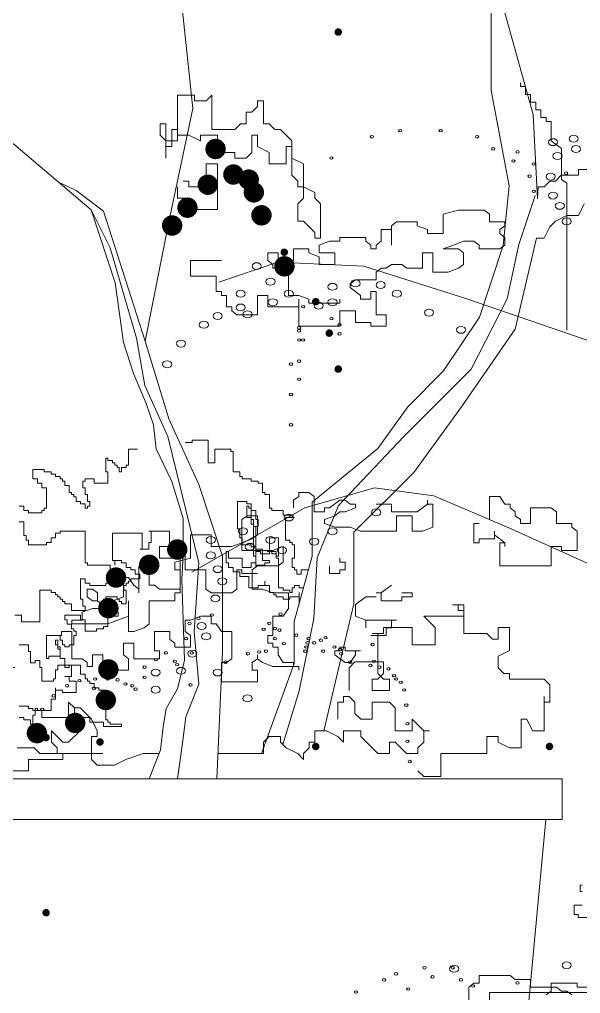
# Model space of a CAD drawing. Header units: millimetres. Extents: x 219.2 to 298.5, y 137.8 to 166.3.
# Drawn here: x 259.9856 to 260.1397, y 144.8884 to 145.1558 of the extents above; entities that cross this region are included whole.
import ezdxf

# ---------------------------------------------------------------- set-up
doc = ezdxf.new("R2010")
doc.units = ezdxf.units.MM
doc.layers.add('fach00', color=33, linetype='Continuous', lineweight=0)

# ---------------------------------------------------------------- blocks, each defined once
blk = doc.blocks.new('Arbaplci')
for points in [[(0.28466, 1.07861), (0.28084, 1.15121), (0.25523, 1.24335), (0.26547, 1.35085), (0.30132, 1.42252), (0.39864, 1.52491), (0.44473, 1.61705), (0.48571, 1.67848), (0.56765, 1.81158), (0.58302, 1.84229), (0.71106, 1.9242), (0.7674, 1.94979), (0.79813, 1.98563)], [(-0.18644, 1.42309), (-0.18644, 1.60972), (-0.19135, 1.61463), (-0.19135, 1.65392), (-0.20118, 1.66374), (-0.20118, 1.6883), (-0.2061, 1.6883), (-0.2061, 1.69321), (-0.21101, 1.69321), (-0.21101, 1.70303), (-0.21592, 1.70303), (-0.21592, 1.71286), (-0.22084, 1.71286), (-0.22084, 1.72268), (-0.22575, 1.72268), (-0.22575, 1.7325), (-0.23066, 1.7325), (-0.23066, 1.73741)], [(-0.51567, 1.51149), (-0.54515, 1.51149), (-0.54515, 1.49185), (-0.52058, 1.49185), (-0.52058, 1.4722), (-0.51567, 1.4722), (-0.51567, 1.46729), (-0.51075, 1.46729), (-0.51075, 1.45256), (-0.50584, 1.45256), (-0.50584, 1.44764), (-0.50092, 1.44273), (-0.48127, 1.44273), (-0.48127, 1.46729), (-0.47144, 1.46729), (-0.47144, 1.45256), (-0.44196, 1.45256), (-0.44196, 1.46238), (-0.44196, 1.428), (-0.40265, 1.428), (-0.40265, 1.44764), (-0.38791, 1.44764), (-0.38791, 1.43291), (-0.37317, 1.43291), (-0.37317, 1.428), (-0.35842, 1.428), (-0.35842, 1.44273), (-0.36825, 1.44273), (-0.36825, 1.4722), (-0.37317, 1.4722), (-0.37317, 1.46238), (-0.38299, 1.46238), (-0.38299, 1.46729), (-0.39282, 1.47711), (-0.39282, 1.48202), (-0.38791, 1.48693), (-0.36825, 1.48693), (-0.36825, 1.49676), (-0.36334, 1.50167), (-0.35842, 1.50167), (-0.35351, 1.50658), (-0.34368, 1.50658), (-0.33877, 1.50167), (-0.32403, 1.50167), (-0.32403, 1.52131), (-0.3142, 1.52131), (-0.3142, 1.49676), (-0.29946, 1.49676), (-0.28963, 1.50167), (-0.28472, 1.50658), (-0.28472, 1.52131), (-0.28963, 1.52623), (-0.30437, 1.52623), (-0.29454, 1.53114), (-0.28472, 1.53605), (-0.27489, 1.53605), (-0.26997, 1.53114), (-0.26997, 1.52623), (-0.25032, 1.52623), (-0.24541, 1.53114), (-0.24541, 1.54096), (-0.25032, 1.54587), (-0.25032, 1.55078), (-0.24541, 1.55569), (-0.24541, 1.56061), (-0.26015, 1.56061), (-0.26015, 1.57043), (-0.26506, 1.57534), (-0.28963, 1.57534), (-0.30437, 1.57043), (-0.30437, 1.54587), (-0.31911, 1.54587), (-0.31911, 1.55078), (-0.32894, 1.55569), (-0.32894, 1.56061), (-0.3486, 1.56061), (-0.35351, 1.55569), (-0.35351, 1.53114), (-0.35351, 1.55078), (-0.36334, 1.55078), (-0.36334, 1.53605), (-0.36825, 1.53114), (-0.36825, 1.52623), (-0.37317, 1.52623), (-0.37317, 1.53114), (-0.37808, 1.53605), (-0.37808, 1.54096), (-0.40265, 1.54096), (-0.40265, 1.53605), (-0.41248, 1.53605), (-0.4223, 1.53114), (-0.4223, 1.52131), (-0.40756, 1.52131), (-0.40756, 1.50658), (-0.4223, 1.50658), (-0.4223, 1.5164), (-0.43213, 1.52131), (-0.43213, 1.52623), (-0.44687, 1.52623), (-0.44687, 1.51149), (-0.46161, 1.51149), (-0.46161, 1.52131), (-0.47144, 1.52131), (-0.47144, 1.51149), (-0.46653, 1.50658), (-0.46653, 1.50167), (-0.46161, 1.50167), (-0.4567, 1.49676), (-0.45179, 1.49676), (-0.45179, 1.46729), (-0.44196, 1.46729), (-0.43213, 1.46238), (-0.43213, 1.45747), (-0.40265, 1.45747), (-0.40265, 1.46238)], [(0.00938, 0.5812), (0.01451, 0.69048), (0.01451, 0.77239), (-0.00598, 0.83382), (-0.03159, 0.89013), (-0.05208, 0.95668), (-0.03159, 1.05906), (-0.0111, 1.15633), (-0.02135, 1.25359), (-0.06232, 1.32526), (-0.15963, 1.40716), (-0.28255, 1.46348), (-0.37987, 1.50443), (-0.46182, 1.50955), (-0.51815, 1.48395)], [(0.04797, 0.60289), (0.07597, 0.68025), (0.07597, 0.71608), (0.09133, 0.77239), (0.09133, 0.81846), (0.14767, 0.86453), (0.17328, 0.90037), (0.20401, 0.93108), (0.23474, 0.97716), (0.25523, 1.03859), (0.26035, 1.08978), (0.24498, 1.17168), (0.24498, 1.25359), (0.24498, 1.32014)], [(-0.54376, 1.11537), (-0.43621, 1.19728), (-0.36962, 1.22288), (-0.31328, 1.21264), (-0.24158, 1.17168), (-0.16475, 1.12561), (-0.09817, 1.0693), (-0.07783, 1.00679), (-0.07052, 0.95566), (-0.062, 0.92887), (-0.05104, 0.90331), (-0.04494, 0.88504), (-0.04251, 0.86435), (-0.02911, 0.83635), (-0.01937, 0.80469), (-0.01937, 0.77304), (-0.02058, 0.75234), (-0.01815, 0.68294), (-0.02424, 0.65859), (-0.03398, 0.64155), (-0.03642, 0.62572), (-0.03885, 0.60624), (-0.0486, 0.5812)], [(-0.44687, 1.19717), (-0.44687, 1.20699), (-0.44196, 1.2119), (-0.44196, 1.21681), (-0.43213, 1.21681), (-0.42722, 1.2119), (-0.42722, 1.19225), (-0.41739, 1.19225), (-0.41739, 1.19717), (-0.41248, 1.19717), (-0.40265, 1.20699), (-0.39773, 1.20699), (-0.39282, 1.20208), (-0.38791, 1.20208), (-0.38791, 1.19717), (-0.39773, 1.19225), (-0.40265, 1.19225), (-0.40756, 1.18734), (-0.41739, 1.18243), (-0.41739, 1.17752), (-0.40756, 1.17261), (-0.39282, 1.17261), (-0.38299, 1.1677), (-0.3486, 1.1677), (-0.3486, 1.18734), (-0.33385, 1.18734), (-0.33385, 1.1677), (-0.32403, 1.1677), (-0.3142, 1.17261), (-0.3142, 1.20208), (-0.31911, 1.20208), (-0.31911, 1.20699), (-0.31911, 1.20208), (-0.32894, 1.19225), (-0.35351, 1.19225), (-0.35351, 1.20208), (-0.36825, 1.20208)], [(-0.26997, 1.17752), (-0.27489, 1.17752), (-0.27489, 1.15296), (-0.26997, 1.15296), (-0.26997, 1.15788), (-0.25523, 1.15788), (-0.25523, 1.1677), (-0.25523, 1.16279), (-0.24541, 1.15296), (-0.24541, 1.14805), (-0.24541, 1.15296), (-0.25032, 1.15296), (-0.25032, 1.1235), (-0.20118, 1.1235), (-0.20118, 1.14805), (-0.19135, 1.14805), (-0.19135, 1.14314), (-0.17661, 1.14314), (-0.17661, 1.1677), (-0.18153, 1.17261), (-0.18153, 1.17752), (-0.19627, 1.17752), (-0.19627, 1.19225), (-0.20118, 1.19717), (-0.22084, 1.19717), (-0.22084, 1.17752), (-0.23066, 1.17752), (-0.23066, 1.18243), (-0.23558, 1.18734), (-0.23558, 1.19225), (-0.24049, 1.19717), (-0.24049, 1.20208), (-0.24541, 1.20208), (-0.25032, 1.2119), (-0.26015, 1.2119), (-0.26015, 1.18243)], [(0.28466, 1.07861), (0.28529, 1.08912), (0.2902, 1.08912), (0.29512, 1.09403), (0.30003, 1.09403), (0.30494, 1.09894), (0.31968, 1.09894), (0.31968, 1.10385), (0.33443, 1.10385)], [(-0.67291, 1.03509), (-0.66799, 1.03509), (-0.66799, 1.04), (-0.65817, 1.04), (-0.65817, 1.00562), (-0.64834, 1.00562), (-0.64343, 1.00071), (-0.64343, 0.9958), (-0.63851, 0.9958), (-0.63851, 1.01053), (-0.62868, 1.01053), (-0.62868, 0.99089), (-0.60411, 0.99089), (-0.60411, 1.00562), (-0.60903, 1.01053), (-0.60903, 1.02527), (-0.5992, 1.02527), (-0.5992, 1.00562), (-0.57463, 1.00562), (-0.57463, 1.01545), (-0.57955, 1.01545), (-0.57955, 1.04), (-0.5648, 1.04), (-0.5648, 1.03018), (-0.55989, 1.02527), (-0.55989, 1.02036), (-0.54515, 1.02036), (-0.54515, 1.03509), (-0.55006, 1.04), (-0.55006, 1.05474), (-0.54515, 1.05474), (-0.53532, 1.05965), (-0.52549, 1.05965), (-0.52549, 1.04983), (-0.52058, 1.04983), (-0.51567, 1.04), (-0.50584, 1.04), (-0.50584, 1.00562), (-0.51075, 1.00071), (-0.51567, 1.00071), (-0.51567, 0.97616), (-0.48127, 0.97616), (-0.48127, 0.99089), (-0.48618, 0.99089), (-0.48618, 1.00071), (-0.48127, 1.00562), (-0.48127, 1.01053), (-0.48127, 1.00562), (-0.47636, 1.00071), (-0.46653, 0.9958), (-0.44196, 0.9958), (-0.44196, 0.99089), (-0.44196, 0.9958), (-0.44687, 0.9958), (-0.44687, 1.00071), (-0.4567, 1.00071), (-0.46161, 1.01053), (-0.46161, 1.02036), (-0.46653, 1.02036), (-0.46653, 1.02527), (-0.47144, 1.02527), (-0.47144, 1.03509), (-0.46653, 1.03509), (-0.46653, 1.05965), (-0.4567, 1.05965), (-0.45179, 1.06947), (-0.45179, 1.08912), (-0.46653, 1.08912), (-0.47636, 1.09403), (-0.48618, 1.09403), (-0.48618, 1.11367), (-0.49601, 1.11367), (-0.49601, 1.11858), (-0.50092, 1.11858), (-0.50092, 1.09403), (-0.50584, 1.08912), (-0.52549, 1.08912), (-0.53041, 1.09403), (-0.53041, 1.11858), (-0.55006, 1.11858), (-0.55006, 1.14314), (-0.55498, 1.14805), (-0.57463, 1.14805), (-0.57463, 1.13332), (-0.55498, 1.13332), (-0.55498, 1.09403), (-0.57463, 1.09403), (-0.57955, 1.09894), (-0.58446, 1.09894), (-0.58446, 1.11367), (-0.58937, 1.11367), (-0.59429, 1.1235), (-0.59429, 1.08912), (-0.59429, 1.09403), (-0.5992, 1.09894), (-0.60411, 1.10876), (-0.60903, 1.10876), (-0.60903, 1.0842), (-0.61886, 1.07929), (-0.62868, 1.06947), (-0.62868, 1.07438), (-0.6336, 1.07929), (-0.6336, 1.08912), (-0.63851, 1.09403), (-0.64343, 1.09403), (-0.64343, 1.0842), (-0.63851, 1.07929), (-0.6336, 1.07929), (-0.62868, 1.07438), (-0.62868, 1.06456), (-0.61394, 1.06456), (-0.61394, 1.05965), (-0.61886, 1.05965), (-0.62377, 1.06456), (-0.6336, 1.06947), (-0.63851, 1.06947), (-0.64834, 1.06456), (-0.64834, 1.05474), (-0.65817, 1.05474), (-0.65817, 1.04983), (-0.65817, 1.05474), (-0.65817, 1.04983), (-0.62377, 1.04983), (-0.60411, 1.05965), (-0.60411, 1.07929), (-0.60411, 1.04), (-0.5992, 1.04), (-0.58937, 1.04491), (-0.58446, 1.04983), (-0.58446, 1.07929), (-0.55989, 1.07929), (-0.55989, 1.08912), (-0.55498, 1.08912), (-0.55498, 1.11858), (-0.55989, 1.11858), (-0.55989, 1.12841), (-0.54515, 1.13332), (-0.54515, 1.16279), (-0.52549, 1.16279), (-0.52549, 1.14805), (-0.50584, 1.14805), (-0.49601, 1.15296), (-0.49601, 1.18243), (-0.4911, 1.18734), (-0.48127, 1.18734), (-0.48127, 1.16279), (-0.48618, 1.15788), (-0.49601, 1.15296), (-0.49601, 1.14314), (-0.46653, 1.14314), (-0.4567, 1.14805), (-0.4567, 1.12841), (-0.46161, 1.1235), (-0.48127, 1.1235), (-0.48618, 1.11858), (-0.48618, 1.11367), (-0.48127, 1.11367)], [(-0.03411, 1.11367), (-0.03411, 1.12841), (-0.03903, 1.13332), (-0.03903, 1.14314), (-0.03411, 1.14314), (-0.03411, 1.12841), (-0.02428, 1.12841), (-0.02428, 1.1677), (-0.00954, 1.1677), (-0.00954, 1.16279), (0.00029, 1.16279), (0.0052, 1.1677), (0.0052, 1.13823), (0.02485, 1.13823), (0.02977, 1.14314), (0.03468, 1.14314), (0.03468, 1.15296), (0.0396, 1.15296), (0.04451, 1.15788), (0.04451, 1.16279), (0.04942, 1.16279), (0.04942, 1.14314), (0.05434, 1.14314), (0.05925, 1.13823), (0.06417, 1.13823), (0.07399, 1.12841), (0.07399, 1.11367), (0.08382, 1.10876), (0.08382, 1.08912), (0.09365, 1.0842), (0.09365, 1.07929), (0.09856, 1.07438), (0.09856, 1.04491), (0.09365, 1.04491), (0.09365, 1.04983), (0.08382, 1.05965), (0.07891, 1.05965), (0.07891, 1.07438), (0.08382, 1.07929), (0.08382, 1.09894), (0.08382, 1.08912), (0.07891, 1.08912), (0.07891, 1.09403), (0.07399, 1.09894), (0.07399, 1.1235), (0.06908, 1.1235), (0.06908, 1.10876), (0.05434, 1.10876), (0.05434, 1.11858), (0.04451, 1.1235), (0.04451, 1.13332), (0.0396, 1.13332), (0.0396, 1.11858), (0.03468, 1.11367), (0.02485, 1.11367), (0.02485, 1.11858), (0.01503, 1.11858), (0.01503, 1.1235), (0.01011, 1.1235), (0.01011, 1.13332), (-0.00463, 1.13332), (-0.00463, 1.12841), (-0.01446, 1.13332), (-0.02428, 1.13332), (-0.02428, 1.13823), (-0.0292, 1.13823), (-0.0292, 1.1235), (-0.03411, 1.1235), (-0.03411, 1.12841)], [(0.28383, 1.04491), (0.2902, 1.04491), (0.29512, 1.05474), (0.30003, 1.05965), (0.30986, 1.06456), (0.31968, 1.06456), (0.3246, 1.07438)], [(-0.41248, 1.1235), (-0.41248, 1.11367), (-0.40265, 1.11367), (-0.40265, 1.11858), (-0.39773, 1.11858), (-0.39773, 1.12841), (-0.40265, 1.12841), (-0.40265, 1.13332)], [(-0.02428, 1.08912), (-0.02428, 1.07929), (-0.01446, 1.07929), (-0.01446, 1.07438), (-0.00954, 1.06947), (0.01011, 1.06947), (0.01011, 1.10876), (0.00029, 1.10876), (0.00029, 1.08912), (-0.01446, 1.08912), (-0.01446, 1.09403), (-0.01937, 1.09403)], [(-0.35351, 1.09894), (-0.36334, 1.08912), (-0.36825, 1.08912), (-0.36334, 1.08912), (-0.36334, 1.07929), (-0.34368, 1.07929), (-0.34368, 1.0842), (-0.33385, 1.0842), (-0.33385, 1.08912), (-0.34368, 1.08912)], [(-0.0878, 1.06817), (-0.11125, 1.08588), (-0.12631, 1.09309)], [(-0.36825, 1.0842), (-0.37808, 1.0842), (-0.38791, 1.07438), (-0.38791, 1.05965), (-0.37808, 1.05474), (-0.37808, 1.04491), (-0.37808, 1.05474), (-0.3486, 1.05474), (-0.35351, 1.05474), (-0.35351, 1.04491), (-0.35842, 1.04491), (-0.35842, 1.03509), (-0.37317, 1.03509)], [(0.06618, 0.6107), (0.08002, 0.65688), (0.09268, 0.71877), (0.0955, 0.77081), (0.11379, 0.81582), (0.17008, 0.8749), (0.22778, 0.93257), (0.25874, 0.99305), (0.26859, 1.03946), (0.28266, 1.08166)], [(-0.02412, 0.5812), (-0.0199, 0.61188), (-0.01708, 0.63438), (-0.00582, 0.66251), (-0.01005, 0.70752), (-0.00582, 0.76659), (-0.03256, 0.8749), (-0.05226, 0.9185), (-0.0593, 0.95929), (-0.08209, 1.03673), (-0.09817, 1.0693)], [(-0.05208, 0.95668), (-0.0878, 1.06817)], [(0.1012, 0.62254), (0.12718, 0.73144), (0.12718, 0.79287), (0.1784, 0.84406), (0.21938, 0.90037), (0.26547, 0.96692), (0.28383, 1.04491)], [(-0.38299, 1.01545), (-0.39773, 1.01545), (-0.39773, 1.02036), (-0.40265, 1.02036), (-0.40265, 1.01545), (-0.40756, 1.01545), (-0.40756, 1.01053), (-0.39773, 1.00071), (-0.39282, 1.00071), (-0.38791, 1.01053), (-0.38791, 1.01545)], [(-0.01755, 0.86988), (-0.0117, 0.86988), (-0.0117, 0.87183), (0.00196, 0.87183), (0.00196, 0.85232), (0.00781, 0.85232), (0.00781, 0.86402), (0.02147, 0.86402), (0.02147, 0.86207), (0.02342, 0.86207), (0.02342, 0.84452), (0.02928, 0.84452), (0.02928, 0.84062), (0.03123, 0.84062), (0.03123, 0.83867), (0.03903, 0.83867), (0.03903, 0.83672), (0.04489, 0.83672), (0.04489, 0.83477), (0.04879, 0.83477), (0.04879, 0.82697), (0.05074, 0.82697), (0.05074, 0.82502), (0.05464, 0.82502), (0.05464, 0.81332), (0.05659, 0.81332), (0.05659, 0.81137), (0.06635, 0.81137), (0.06635, 0.80747), (0.07415, 0.80747), (0.07415, 0.80552), (0.07611, 0.80552), (0.0683, 0.80552), (0.0683, 0.78601), (0.0722, 0.78601), (0.0722, 0.78406), (0.07415, 0.78406), (0.07415, 0.78211), (0.07611, 0.78211), (0.07611, 0.77041), (0.07415, 0.77041), (0.07415, 0.76261), (0.07611, 0.76261), (0.07611, 0.76066), (0.07806, 0.76066), (0.07806, 0.75676), (0.08196, 0.75676), (0.08196, 0.76066), (0.08813, 0.76066)], [(-0.05853, 0.86402), (-0.06634, 0.86402), (-0.06634, 0.85037), (-0.06829, 0.85037), (-0.06829, 0.84842), (-0.07219, 0.84842), (-0.07219, 0.84452), (-0.07414, 0.84452), (-0.07414, 0.84842), (-0.07609, 0.84842), (-0.07609, 0.85037), (-0.07804, 0.85037), (-0.07804, 0.85232), (-0.07999, 0.85232), (-0.07999, 0.85427), (-0.0839, 0.85427), (-0.0839, 0.85622), (-0.08585, 0.85622), (-0.08585, 0.84452), (-0.0839, 0.84452), (-0.0839, 0.83477), (-0.0956, 0.83477), (-0.0956, 0.83867), (-0.10341, 0.83867), (-0.10341, 0.83672), (-0.10536, 0.83672), (-0.10536, 0.83087), (-0.10341, 0.83087), (-0.10341, 0.82502), (-0.10146, 0.82502), (-0.10146, 0.81917), (-0.09951, 0.81917), (-0.09951, 0.81527), (-0.10146, 0.81527), (-0.10146, 0.81332), (-0.10341, 0.81332), (-0.10341, 0.81722), (-0.10731, 0.81722), (-0.10731, 0.81917), (-0.11121, 0.81917), (-0.11121, 0.82307), (-0.11317, 0.82307), (-0.11317, 0.82502), (-0.11512, 0.82502), (-0.11512, 0.82697), (-0.11707, 0.82697), (-0.11707, 0.83282), (-0.12097, 0.83282), (-0.12097, 0.83672), (-0.12292, 0.83672), (-0.12292, 0.83867), (-0.12487, 0.83867), (-0.12487, 0.84062), (-0.12878, 0.84062), (-0.12878, 0.84257), (-0.13268, 0.84257), (-0.13268, 0.84452), (-0.13853, 0.84452), (-0.13853, 0.84647), (-0.14829, 0.84647), (-0.14829, 0.83867), (-0.14439, 0.83867), (-0.14439, 0.83477), (-0.14048, 0.83477), (-0.14048, 0.83087), (-0.13658, 0.83087), (-0.13658, 0.81332), (-0.13853, 0.81332), (-0.13853, 0.81137), (-0.14048, 0.81137), (-0.14048, 0.80942), (-0.15219, 0.80942), (-0.15219, 0.81137), (-0.15609, 0.81137), (-0.15609, 0.81527), (-0.16, 0.81527)], [(-0.16, 0.80162), (-0.15609, 0.80162), (-0.15609, 0.78991), (-0.15414, 0.78991), (-0.15414, 0.78601), (-0.15219, 0.78601), (-0.15219, 0.78211), (-0.13658, 0.78211), (-0.13658, 0.78406), (-0.13268, 0.78406), (-0.13268, 0.78796), (-0.12878, 0.78796), (-0.12878, 0.79186), (-0.12487, 0.79186), (-0.12487, 0.79381), (-0.10341, 0.79381), (-0.10341, 0.76651), (-0.10146, 0.76651), (-0.10146, 0.76456), (-0.08195, 0.76456), (-0.08195, 0.76066), (-0.07804, 0.76066), (-0.07804, 0.75091), (-0.07999, 0.75091), (-0.07999, 0.74896), (-0.08585, 0.74896), (-0.08585, 0.74701), (-0.09951, 0.74701), (-0.09951, 0.74896), (-0.10341, 0.74896), (-0.10341, 0.75286), (-0.10731, 0.75286), (-0.10731, 0.73531), (-0.10536, 0.73531), (-0.10536, 0.72946), (-0.10341, 0.72946), (-0.10341, 0.72556), (-0.11512, 0.72556), (-0.11512, 0.73141), (-0.12097, 0.73141), (-0.12097, 0.73336), (-0.12292, 0.73336), (-0.12292, 0.73531), (-0.12487, 0.73531), (-0.12487, 0.73726), (-0.12682, 0.73726), (-0.12682, 0.73921), (-0.12878, 0.73921), (-0.12878, 0.74116), (-0.13268, 0.74116), (-0.13268, 0.74311), (-0.14243, 0.74311), (-0.14243, 0.7158), (-0.15804, 0.7158), (-0.15804, 0.72166), (-0.1639, 0.72166)], [(-0.1717, 0.71775), (-0.17365, 0.71775), (-0.17365, 0.70995), (-0.1717, 0.70995)], [(-0.1717, 0.6924), (-0.17951, 0.6924), (-0.17951, 0.6807), (-0.17561, 0.6807), (-0.17561, 0.6768), (-0.1639, 0.6768)], [(-0.16, 0.6963), (-0.15219, 0.6963), (-0.15219, 0.69045), (-0.15024, 0.69045), (-0.15024, 0.6807), (-0.14634, 0.6807), (-0.14634, 0.68265), (-0.14243, 0.68265), (-0.14243, 0.6768), (-0.14048, 0.6768), (-0.14048, 0.6651), (-0.13073, 0.6651), (-0.13073, 0.66705), (-0.12878, 0.66705), (-0.12878, 0.67485), (-0.12682, 0.67485), (-0.12682, 0.67875), (-0.10731, 0.67875), (-0.10731, 0.67095), (-0.10341, 0.67095), (-0.10341, 0.66705), (-0.10146, 0.66705), (-0.10146, 0.6651), (-0.09951, 0.6651), (-0.09951, 0.66315), (-0.0956, 0.66315), (-0.0956, 0.65925), (-0.0917, 0.65925), (-0.0917, 0.6573), (-0.08585, 0.6573), (-0.08585, 0.63194), (-0.0839, 0.63194), (-0.0839, 0.62999), (-0.08195, 0.62999), (-0.08195, 0.62804), (-0.07219, 0.62804), (-0.07219, 0.62609), (-0.0878, 0.62609), (-0.0878, 0.62999), (-0.09951, 0.62999), (-0.09951, 0.63389), (-0.14048, 0.63389), (-0.14048, 0.63974), (-0.14439, 0.63974), (-0.14439, 0.64169), (-0.14634, 0.64169), (-0.14634, 0.63584), (-0.14829, 0.63584), (-0.14829, 0.62609), (-0.14439, 0.62609), (-0.14439, 0.62804), (-0.15024, 0.62804), (-0.15024, 0.63194), (-0.15609, 0.63194), (-0.15609, 0.63389), (-0.16, 0.63389)], [(-0.16, 0.64364), (-0.15219, 0.64364), (-0.15219, 0.64169), (-0.14829, 0.64169), (-0.14829, 0.63974), (-0.13268, 0.63974), (-0.13268, 0.6495), (-0.12878, 0.6495), (-0.12878, 0.65925), (-0.12878, 0.6573), (-0.12292, 0.6573), (-0.12292, 0.65535), (-0.11121, 0.65535), (-0.11121, 0.6651), (-0.11707, 0.6651), (-0.11707, 0.669), (-0.12097, 0.669), (-0.11512, 0.669), (-0.11512, 0.67875), (-0.11707, 0.67875), (-0.11707, 0.6768), (-0.12097, 0.6768), (-0.12097, 0.6846), (-0.12487, 0.6846), (-0.12487, 0.6924), (-0.12682, 0.6924), (-0.12682, 0.6963), (-0.12878, 0.6963), (-0.12878, 0.7002), (-0.12682, 0.7002), (-0.12682, 0.69435), (-0.12487, 0.69435), (-0.12487, 0.68655), (-0.13463, 0.68655), (-0.13463, 0.6846), (-0.13658, 0.6846), (-0.13658, 0.7041), (-0.12487, 0.7041), (-0.12487, 0.7002), (-0.12292, 0.7002), (-0.12292, 0.6963), (-0.12097, 0.6963), (-0.12097, 0.69435), (-0.11707, 0.69435), (-0.11707, 0.6963), (-0.11317, 0.6963), (-0.11317, 0.7041), (-0.11121, 0.7041), (-0.11121, 0.708), (-0.11317, 0.708), (-0.11317, 0.70995), (-0.11512, 0.70995), (-0.11512, 0.71385), (-0.11902, 0.71385), (-0.11902, 0.71775), (-0.12097, 0.71775), (-0.12097, 0.72166), (-0.10731, 0.72166), (-0.10731, 0.71775), (-0.10341, 0.71775), (-0.10341, 0.708), (-0.09365, 0.708), (-0.09365, 0.70995), (-0.0878, 0.70995), (-0.0878, 0.7119), (-0.0839, 0.7119), (-0.0839, 0.72556), (-0.0878, 0.72556), (-0.0878, 0.72751), (-0.08975, 0.72751), (-0.08975, 0.73336), (-0.0878, 0.73336), (-0.0878, 0.73531), (-0.08585, 0.73531), (-0.08585, 0.73726), (-0.07609, 0.73726), (-0.07609, 0.73531), (-0.07414, 0.73531), (-0.07414, 0.73336), (-0.07219, 0.73336), (-0.07219, 0.73141), (-0.06829, 0.73141), (-0.06829, 0.74311), (-0.07024, 0.74311), (-0.07024, 0.74701), (-0.06829, 0.74701), (-0.06829, 0.74896), (-0.06634, 0.74896), (-0.06634, 0.75091), (-0.06438, 0.75091), (-0.06438, 0.75286), (-0.05658, 0.75286), (-0.05658, 0.75676), (-0.06048, 0.75676), (-0.06048, 0.76066), (-0.06438, 0.76066), (-0.06438, 0.76261), (-0.06829, 0.76261), (-0.06829, 0.76651), (-0.07219, 0.76651), (-0.07219, 0.76846), (-0.07804, 0.76846), (-0.07804, 0.76456), (-0.07804, 0.76846), (-0.07999, 0.76846), (-0.07999, 0.79186), (-0.05463, 0.79186), (-0.05463, 0.77821), (-0.05658, 0.77821), (-0.04877, 0.77821), (-0.04877, 0.78406), (-0.04682, 0.78406), (-0.04682, 0.79381), (-0.04877, 0.79381), (-0.03121, 0.79381), (-0.03121, 0.77821), (-0.02341, 0.77821), (-0.02341, 0.78406), (-0.02536, 0.78406), (-0.02536, 0.78601), (-0.02536, 0.78406), (-0.02341, 0.78406), (-0.02341, 0.78211), (-0.02146, 0.78211), (-0.02146, 0.77041), (-0.01952, 0.77041)], [(0.08387, 0.74506), (0.08001, 0.74506), (0.08001, 0.74701), (0.07611, 0.74701), (0.07611, 0.74506), (0.07415, 0.74506), (0.07415, 0.74116), (0.0722, 0.74116), (0.0722, 0.74311), (0.06635, 0.74311), (0.06635, 0.74506), (0.06245, 0.74506), (0.06245, 0.77041), (0.0605, 0.77041), (0.0605, 0.77626), (0.05269, 0.77626), (0.05659, 0.77626), (0.05659, 0.77431), (0.0605, 0.77431), (0.0605, 0.77236), (0.06245, 0.77236), (0.06245, 0.78796), (0.05464, 0.78796), (0.05464, 0.77431), (0.04684, 0.77431), (0.04684, 0.77626), (0.04293, 0.77626), (0.04293, 0.79772), (0.04489, 0.79772), (0.04489, 0.80357), (0.04293, 0.80357), (0.04293, 0.81137), (0.03903, 0.81137), (0.03903, 0.81332), (0.03708, 0.81332), (0.03708, 0.81527), (0.03513, 0.81527), (0.03513, 0.80552), (0.03903, 0.80552), (0.03903, 0.80357), (0.04098, 0.80357), (0.04098, 0.79772), (0.04293, 0.79772), (0.04293, 0.77821), (0.04879, 0.77821), (0.04879, 0.76846), (0.05464, 0.76846), (0.05464, 0.76651), (0.05074, 0.76651), (0.05074, 0.76456), (0.04293, 0.76456), (0.04293, 0.76261), (0.04293, 0.77236), (0.04098, 0.77236), (0.04098, 0.79967), (0.03903, 0.79967), (0.03903, 0.81722), (0.03513, 0.81722), (0.03513, 0.81917), (0.02732, 0.81917), (0.02732, 0.79577), (0.02928, 0.79577), (0.02928, 0.78796), (0.03123, 0.78796), (0.03123, 0.78211), (0.03903, 0.78211), (0.03903, 0.78016), (0.04293, 0.78016), (0.04293, 0.76651), (0.03903, 0.76651), (0.03903, 0.76261), (0.03123, 0.76261), (0.03123, 0.77041), (0.01952, 0.77041), (0.01952, 0.77626), (0.01757, 0.77626), (0.01757, 0.76651), (0.01952, 0.76651), (0.01952, 0.76261), (0.02342, 0.76261), (0.02342, 0.75871), (0.02928, 0.75871), (0.02928, 0.75481), (0.03708, 0.75481), (0.03708, 0.74506), (0.04489, 0.74506), (0.04489, 0.74701), (0.05074, 0.74701), (0.05074, 0.75091), (0.05074, 0.74701), (0.05464, 0.74701), (0.05464, 0.74116), (0.05854, 0.74116), (0.05854, 0.73921), (0.0605, 0.73921), (0.0605, 0.73726), (0.06635, 0.73726), (0.06635, 0.73531), (0.0722, 0.73531), (0.0722, 0.73726), (0.08001, 0.73726), (0.08001, 0.74116), (0.08001, 0.73089)], [(0.12313, 0.65692), (0.12313, 0.67656), (0.12805, 0.68147), (0.15261, 0.68147), (0.15261, 0.67165), (0.1477, 0.66674), (0.14279, 0.66674), (0.14279, 0.65692), (0.15753, 0.65692), (0.15753, 0.66674), (0.15261, 0.66674), (0.1477, 0.67165), (0.1477, 0.70603), (0.14279, 0.70603), (0.15261, 0.70603), (0.15261, 0.71094), (0.17718, 0.71094), (0.17718, 0.69621), (0.19684, 0.69621), (0.19684, 0.71094), (0.18701, 0.72077), (0.22141, 0.72077), (0.22141, 0.72568), (0.21649, 0.72568), (0.21649, 0.73059), (0.21158, 0.73059), (0.22141, 0.73059), (0.22141, 0.70603), (0.24106, 0.70603), (0.24598, 0.70112), (0.25089, 0.70112), (0.25089, 0.71094), (0.26072, 0.71094), (0.26072, 0.6913), (0.25089, 0.68639), (0.25089, 0.67656), (0.2558, 0.67165), (0.26072, 0.67165), (0.26072, 0.66674), (0.2902, 0.66674), (0.29512, 0.66183), (0.29512, 0.6471), (0.2902, 0.6471), (0.2902, 0.65201), (0.2902, 0.62254), (0.28037, 0.62254), (0.27546, 0.63236), (0.27055, 0.63236), (0.27055, 0.6078), (0.26072, 0.6078), (0.25089, 0.61272), (0.25089, 0.61763), (0.24106, 0.61763), (0.24106, 0.60289), (0.20175, 0.60289), (0.20175, 0.58325), (0.18701, 0.58325), (0.1821, 0.58816)], [(0.1133, 0.63236), (0.1133, 0.6471), (0.11822, 0.6471), (0.11822, 0.65201), (0.12313, 0.65201), (0.12805, 0.6471), (0.12805, 0.63727), (0.13296, 0.63236), (0.14279, 0.63236), (0.14279, 0.6471), (0.15753, 0.6471), (0.16244, 0.64218), (0.16244, 0.62254), (0.17718, 0.62254), (0.17718, 0.63236), (0.18701, 0.62254), (0.19192, 0.62254), (0.18701, 0.62254), (0.18701, 0.61272), (0.1821, 0.6078), (0.1821, 0.60289), (0.17227, 0.60289), (0.16244, 0.61272), (0.15753, 0.61272), (0.15753, 0.60289), (0.1477, 0.60289), (0.13296, 0.61763), (0.13296, 0.62254), (0.11822, 0.62254), (0.11822, 0.61272), (0.1133, 0.61763), (0.10348, 0.62254), (0.09365, 0.62254), (0.09365, 0.61272), (0.08873, 0.61272), (0.08873, 0.6078), (0.08382, 0.60289), (0.08382, 0.59798), (0.07891, 0.60289), (0.06908, 0.6078), (0.06417, 0.61272), (0.06417, 0.61763), (0.05434, 0.61763), (0.04942, 0.61272), (0.04942, 0.60289), (0.0104, 0.60289)], [(-0.04016, 0.60289), (-0.05377, 0.60289), (-0.06851, 0.59798), (-0.07834, 0.59307), (-0.09308, 0.59307), (-0.09799, 0.59798), (-0.09799, 0.61763), (-0.09308, 0.61763), (-0.09308, 0.62254), (-0.09799, 0.63236), (-0.10782, 0.64218), (-0.11273, 0.64218), (-0.11273, 0.63727), (-0.11273, 0.64218), (-0.11765, 0.6471), (-0.11765, 0.63236), (-0.11273, 0.63236), (-0.11273, 0.62745), (-0.10782, 0.62745), (-0.10782, 0.62254), (-0.11765, 0.61272), (-0.12256, 0.61272), (-0.13239, 0.62254), (-0.13239, 0.61272), (-0.12747, 0.6078), (-0.12747, 0.60289), (-0.12256, 0.60289), (-0.14222, 0.60289), (-0.14713, 0.6078), (-0.16187, 0.6078)], [(-0.18153, 0.57834), (-0.18644, 0.58325), (-0.19135, 0.58325), (-0.19627, 0.58816), (-0.22084, 0.58816), (-0.22084, 0.59798), (-0.23558, 0.59798), (-0.24049, 0.60289), (-0.26997, 0.60289), (-0.26997, 0.59307), (-0.27489, 0.59307), (-0.2798, 0.58816), (-0.2798, 0.55378)], [(-0.2061, 0.57834), (-0.20118, 0.58325), (-0.20118, 0.59307), (-0.17661, 0.59307), (-0.17661, 0.58816), (-0.15204, 0.58816), (-0.15204, 0.59798), (-0.12256, 0.59798), (-0.12256, 0.60289), (-0.08816, 0.60289)], [(0.29185, 0.54625), (0.24639, 0.0605), (-0.19024, 0.0605), (-0.23569, 0.54625)]]:
    blk.add_lwpolyline(points)
for points, const_width in [([(-0.34679, 1.67654, 1), (-0.34358, 1.67654, 1)], 0.00321), ([(-0.30823, 1.67654, 1), (-0.30502, 1.67654, 1)], 0.00321), ([(-0.37378, 1.66884, 1), (-0.37057, 1.66884, 1)], 0.00321), ([(-0.27353, 1.66884, 1), (-0.27032, 1.66884, 1)], 0.00321), ([(-0.18424, 1.66633, 1), (-0.17549, 1.66633, 1)], 0.00875), ([(-0.20395, 1.66195, 1), (-0.19519, 1.66195, 1)], 0.00875), ([(-0.2581, 1.65342, 1), (-0.25489, 1.65342, 1)], 0.00321), ([(-0.18205, 1.6532, 1), (-0.1733, 1.6532, 1)], 0.00875), ([(-0.23497, 1.64957, 1), (-0.23176, 1.64957, 1)], 0.00321), ([(-0.19957, 1.64445, 1), (-0.19081, 1.64445, 1)], 0.00875), ([(-0.41234, 1.64186, 1), (-0.40913, 1.64186, 1)], 0.00321), ([(-0.23883, 1.638, 1), (-0.23561, 1.638, 1)], 0.00321), ([(-0.21955, 1.63415, 1), (-0.21633, 1.63415, 1)], 0.00321), ([(-0.2234, 1.61873, 1), (-0.22019, 1.61873, 1)], 0.00321), ([(-0.20613, 1.61819, 1), (-0.19738, 1.61819, 1)], 0.00875), ([(-0.1887, 1.62259, 1), (-0.18549, 1.62259, 1)], 0.00321), ([(-0.1887, 1.62259, 1), (-0.18549, 1.62259, 1)], 0.00321), ([(-0.21955, 1.59946, 1), (-0.21633, 1.59946, 1)], 0.00321), ([(-0.20395, 1.59412, 1), (-0.19519, 1.59412, 1)], 0.00875), ([(-0.19738, 1.58099, 1), (-0.18863, 1.58099, 1)], 0.00875), ([(-0.19081, 1.5613, 1), (-0.18206, 1.5613, 1)], 0.00875), ([(-0.48635, 1.50441, 1), (-0.4776, 1.50441, 1)], 0.00875), ([(-0.47322, 1.48472, 1), (-0.46446, 1.48472, 1)], 0.00875), ([(-0.39222, 1.48253, 1), (-0.38346, 1.48253, 1)], 0.00875), ([(-0.36813, 1.48034, 1), (-0.35938, 1.48034, 1)], 0.00875), ([(-0.41411, 1.47815, 1), (-0.40536, 1.47815, 1)], 0.00875), ([(-0.50168, 1.4694, 1), (-0.49292, 1.4694, 1)], 0.00875), ([(-0.4557, 1.4694, 1), (-0.44695, 1.4694, 1)], 0.00875), ([(-0.35281, 1.4694, 1), (-0.34406, 1.4694, 1)], 0.00875), ([(-0.47103, 1.45846, 1), (-0.46227, 1.45846, 1)], 0.00875), ([(-0.42724, 1.45409, 1), (-0.41849, 1.45409, 1)], 0.00875), ([(-0.41411, 1.45846, 1), (-0.40536, 1.45846, 1)], 0.00875), ([(-0.50168, 1.4519, 1), (-0.49292, 1.4519, 1)], 0.00875), ([(-0.43933, 1.45301, 1), (-0.43612, 1.45301, 1)], 0.00321), ([(-0.32216, 1.44533, 1), (-0.31341, 1.44533, 1)], 0.00875), ([(-0.52357, 1.44096, 1), (-0.51481, 1.44096, 1)], 0.00875), ([(-0.49511, 1.44315, 1), (-0.48636, 1.44315, 1)], 0.00875), ([(-0.5367, 1.43002, 1), (-0.52795, 1.43002, 1)], 0.00875), ([(-0.41234, 1.4376, 1), (-0.40913, 1.4376, 1)], 0.00321), ([(-0.44319, 1.42604, 1), (-0.43998, 1.42604, 1)], 0.00321), ([(-0.40463, 1.42989, 1), (-0.40142, 1.42989, 1)], 0.00321), ([(-0.29151, 1.42345, 1), (-0.28276, 1.42345, 1)], 0.00875), ([(-0.44319, 1.42218, 1), (-0.43998, 1.42218, 1)], 0.00321), ([(-0.40463, 1.41833, 1), (-0.40142, 1.41833, 1)], 0.00321), ([(-0.55859, 1.40595, 1), (-0.54984, 1.40595, 1)], 0.00875), ([(-0.44319, 1.41062, 1), (-0.43998, 1.41062, 1)], 0.00321), ([(-0.43933, 1.41062, 1), (-0.43612, 1.41062, 1)], 0.00321), ([(-0.57173, 1.37969, 1), (-0.56298, 1.37969, 1)], 0.00875), ([(-0.4509, 1.37979, 1), (-0.44769, 1.37979, 1)], 0.00321), ([(-0.44319, 1.38364, 1), (-0.43998, 1.38364, 1)], 0.00321), ([(-0.44319, 1.36052, 1), (-0.43998, 1.36052, 1)], 0.00321), ([(-0.4509, 1.34125, 1), (-0.44769, 1.34125, 1)], 0.00321), ([(-0.4509, 1.30271, 1), (-0.44769, 1.30271, 1)], 0.00321), ([(0.11206, 1.22178, 1), (0.11527, 1.22178, 1)], 0.00321), ([(-0.37251, 1.19152, 1), (-0.36376, 1.19152, 1)], 0.00875), ([(-0.4557, 1.18495, 1), (-0.44695, 1.18495, 1)], 0.00875), ([(-0.49949, 1.16745, 1), (-0.49073, 1.16745, 1)], 0.00875), ([(-0.41411, 1.16745, 1), (-0.40536, 1.16745, 1)], 0.00875), ([(-0.53013, 1.15651, 1), (-0.52138, 1.15651, 1)], 0.00875), ([(-0.47322, 1.15651, 1), (-0.46446, 1.15651, 1)], 0.00875), ([(-0.43162, 1.15432, 1), (-0.42287, 1.15432, 1)], 0.00875), ([(-0.49292, 1.14775, 1), (-0.48417, 1.14775, 1)], 0.00875), ([(-0.53013, 1.13681, 1), (-0.52138, 1.13681, 1)], 0.00875), ([(-0.46227, 1.14338, 1), (-0.45352, 1.14338, 1)], 0.00875), ([(-0.52357, 1.11931, 1), (-0.51481, 1.11931, 1)], 0.00875), ([(0.00403, 1.1215, 1), (0.01278, 1.1215, 1)], 0.00875), ([(-0.51919, 1.10399, 1), (-0.51044, 1.10399, 1)], 0.00875), ([(0.01935, 1.09962, 1), (0.0281, 1.09962, 1)], 0.00875), ([(0.03249, 1.09524, 1), (0.04124, 1.09524, 1)], 0.00875), ([(-0.00254, 1.09086, 1), (0.00621, 1.09086, 1)], 0.00875), ([(-0.52576, 1.08211, 1), (-0.517, 1.08211, 1)], 0.00875), ([(0.03687, 1.0843, 1), (0.04562, 1.0843, 1)], 0.00875), ([(-0.02005, 1.07117, 1), (-0.0113, 1.07117, 1)], 0.00875), ([(0.04343, 1.06461, 1), (0.05219, 1.06461, 1)], 0.00875), ([(-0.52622, 1.06113, 1), (-0.52301, 1.06113, 1)], 0.00321), ([(-0.46089, 1.0622, 1), (-0.45768, 1.0622, 1)], 0.00321), ([(-0.03319, 1.05585, 1), (-0.02444, 1.05585, 1)], 0.00875), ([(-0.54764, 1.05043, 1), (-0.54443, 1.05043, 1)], 0.00321), ([(-0.53889, 1.0471, 1), (-0.53014, 1.0471, 1)], 0.00875), ([(-0.53907, 1.05685, 1), (-0.53586, 1.05685, 1)], 0.00321), ([(-0.4716, 1.05043, 1), (-0.46839, 1.05043, 1)], 0.00321), ([(-0.47695, 1.04294, 1), (-0.47374, 1.04294, 1)], 0.00321), ([(-0.46624, 1.04401, 1), (-0.46303, 1.04401, 1)], 0.00321), ([(-0.46196, 1.04187, 1), (-0.45875, 1.04187, 1)], 0.00321), ([(-0.53451, 1.03397, 1), (-0.52576, 1.03397, 1)], 0.00875), ([(-0.44589, 1.03544, 1), (-0.44268, 1.03544, 1)], 0.00321), ([(0.06579, 1.03293, 1), (0.069, 1.03293, 1)], 0.00321), ([(-0.55085, 1.03116, 1), (-0.54764, 1.03116, 1)], 0.00321), ([(-0.46624, 1.03116, 1), (-0.46303, 1.03116, 1)], 0.00321), ([(-0.45768, 1.02474, 1), (-0.45446, 1.02474, 1)], 0.00321), ([(-0.43518, 1.02581, 1), (-0.43197, 1.02581, 1)], 0.00321), ([(-0.43411, 1.03116, 1), (-0.4309, 1.03116, 1)], 0.00321), ([(-0.42876, 1.02581, 1), (-0.42555, 1.02581, 1)], 0.00321), ([(-0.42233, 1.02902, 1), (-0.41912, 1.02902, 1)], 0.00321), ([(-0.41805, 1.03223, 1), (-0.41484, 1.03223, 1)], 0.00321), ([(0.06314, 1.02085, 1), (0.07189, 1.02085, 1)], 0.00875), ([(-0.54765, 1.01209, 1), (-0.5389, 1.01209, 1)], 0.00875), ([(-0.43626, 1.02046, 1), (-0.43304, 1.02046, 1)], 0.00321), ([(-0.40948, 1.02046, 1), (-0.40627, 1.02046, 1)], 0.00321), ([(-0.40413, 1.01725, 1), (-0.40091, 1.01725, 1)], 0.00321), ([(-0.37307, 1.02367, 1), (-0.36986, 1.02367, 1)], 0.00321), ([(-0.57013, 1.01296, 1), (-0.56692, 1.01296, 1)], 0.00321), ([(-0.5455, 1.01296, 1), (-0.54229, 1.01296, 1)], 0.00321), ([(-0.49195, 1.01189, 1), (-0.48874, 1.01189, 1)], 0.00321), ([(-0.48124, 1.01403, 1), (-0.47803, 1.01403, 1)], 0.00321), ([(-0.47481, 1.0151, 1), (-0.4716, 1.0151, 1)], 0.00321), ([(-0.43733, 1.0151, 1), (-0.43412, 1.0151, 1)], 0.00321), ([(-0.42019, 1.0151, 1), (-0.41698, 1.0151, 1)], 0.00321), ([(-0.40305, 1.01189, 1), (-0.39984, 1.01189, 1)], 0.00321), ([(-0.57977, 1.0044, 1), (-0.57656, 1.0044, 1)], 0.00321), ([(-0.56156, 1.00226, 1), (-0.55835, 1.00226, 1)], 0.00321), ([(-0.51337, 1.00119, 1), (-0.51016, 1.00119, 1)], 0.00321), ([(-0.39449, 1.00119, 1), (-0.39128, 1.00119, 1)], 0.00321), ([(-0.372, 1.00226, 1), (-0.36878, 1.00226, 1)], 0.00321), ([(-0.59048, 0.99477, 1), (-0.58727, 0.99477, 1)], 0.00321), ([(-0.58268, 0.98802, 1), (-0.57392, 0.98802, 1)], 0.00875), ([(-0.55859, 0.99021, 1), (-0.54984, 0.99021, 1)], 0.00875), ([(-0.55942, 0.99798, 1), (-0.55621, 0.99798, 1)], 0.00321), ([(-0.52357, 0.98802, 1), (-0.51481, 0.98802, 1)], 0.00875), ([(-0.37521, 0.99691, 1), (-0.372, 0.99691, 1)], 0.00321), ([(-0.36664, 0.99477, 1), (-0.36343, 0.99477, 1)], 0.00321), ([(-0.35807, 0.99263, 1), (-0.35486, 0.99263, 1)], 0.00321), ([(-0.35272, 0.98406, 1), (-0.34951, 0.98406, 1)], 0.00321), ([(0.09278, 0.99054, 1), (0.09599, 0.99054, 1)], 0.00321), ([(-0.6526, 0.97764, 1), (-0.64939, 0.97764, 1)], 0.00321), ([(-0.6376, 0.97978, 1), (-0.63439, 0.97978, 1)], 0.00321), ([(-0.62582, 0.97978, 1), (-0.62261, 0.97978, 1)], 0.00321), ([(-0.61618, 0.97871, 1), (-0.61297, 0.97871, 1)], 0.00321), ([(-0.59048, 0.98192, 1), (-0.58727, 0.98192, 1)], 0.00321), ([(-0.35058, 0.97978, 1), (-0.34736, 0.97978, 1)], 0.00321), ([(-0.34629, 0.9755, 1), (-0.34308, 0.9755, 1)], 0.00321), ([(-0.66438, 0.97122, 1), (-0.66117, 0.97122, 1)], 0.00321), ([(-0.63867, 0.968, 1), (-0.63546, 0.968, 1)], 0.00321), ([(-0.60869, 0.97336, 1), (-0.60548, 0.97336, 1)], 0.00321), ([(-0.60226, 0.97122, 1), (-0.59905, 0.97122, 1)], 0.00321), ([(-0.59905, 0.96693, 1), (-0.59584, 0.96693, 1)], 0.00321), ([(-0.58268, 0.96614, 1), (-0.57392, 0.96614, 1)], 0.00875), ([(-0.54657, 0.97229, 1), (-0.54336, 0.97229, 1)], 0.00321), ([(-0.67723, 0.95837, 1), (-0.67402, 0.95837, 1)], 0.00321), ([(-0.49511, 0.9552, 1), (-0.48636, 0.9552, 1)], 0.00875), ([(-0.34308, 0.96586, 1), (-0.33987, 0.96586, 1)], 0.00321), ([(0.10435, 0.96356, 1), (0.10756, 0.96356, 1)], 0.00321), ([(-0.68794, 0.94124, 1), (-0.68473, 0.94124, 1)], 0.00321), ([(-0.34094, 0.9466, 1), (-0.33773, 0.9466, 1)], 0.00321), ([(0.11206, 0.93273, 1), (0.11527, 0.93273, 1)], 0.00321), ([(-0.33987, 0.92305, 1), (-0.33665, 0.92305, 1)], 0.00321), ([(-0.33987, 0.90057, 1), (-0.33665, 0.90057, 1)], 0.00321), ([(-0.33772, 0.87487, 1), (-0.33451, 0.87487, 1)], 0.00321), ([(-0.02881, 0.77797, 1), (-0.02006, 0.77797, 1)], 0.00875), ([(-0.05289, 0.76484, 1), (-0.04414, 0.76484, 1)], 0.00875), ([(-0.08135, 0.7539, 1), (-0.0726, 0.7539, 1)], 0.00875), ([(-0.08792, 0.72764, 1), (-0.07917, 0.72764, 1)], 0.00875), ([(-0.08792, 0.67513, 1), (-0.07917, 0.67513, 1)], 0.00875), ([(-0.09011, 0.64887, 1), (-0.08136, 0.64887, 1)], 0.00875), ([(-0.11638, 0.62918, 1), (-0.10763, 0.62918, 1)], 0.00875), ([(-0.14922, 0.62043, 1), (-0.14046, 0.62043, 1)], 0.00875), ([(-0.29808, 0.61167, 1), (-0.28933, 0.61167, 1)], 0.00875), ([(-0.19081, 0.61605, 1), (-0.18206, 0.61605, 1)], 0.00875), ([(-0.13857, 0.61671, 1), (-0.13536, 0.61671, 1)], 0.00321), ([(-0.32365, 0.61285, 1), (-0.32044, 0.61285, 1)], 0.00321), ([(-0.29666, 0.61285, 1), (-0.29345, 0.61285, 1)], 0.00321), ([(-0.0923, 0.61285, 1), (-0.08909, 0.61285, 1)], 0.00321), ([(0.09278, 0.609, 1), (0.09599, 0.609, 1)], 0.00321), ([(0.29329, 0.609, 1), (0.2965, 0.609, 1)], 0.00321), ([(-0.35065, 0.60515, 1), (-0.34743, 0.60515, 1)], 0.00321), ([(-0.31594, 0.60129, 1), (-0.31273, 0.60129, 1)], 0.00321), ([(-0.36221, 0.59744, 1), (-0.359, 0.59744, 1)], 0.00321), ([(-0.28895, 0.59744, 1), (-0.28574, 0.59744, 1)], 0.00321), ([(-0.23497, 0.59358, 1), (-0.23176, 0.59358, 1)], 0.00321), ([(-0.38921, 0.58202, 1), (-0.38599, 0.58202, 1)], 0.00321), ([(-0.33908, 0.58588, 1), (-0.33587, 0.58588, 1)], 0.00321), ([(-0.27738, 0.58973, 1), (-0.27417, 0.58973, 1)], 0.00321), ([(-0.13857, 0.4664, 1), (-0.13536, 0.4664, 1)], 0.00321)]:
    blk.add_lwpolyline(points, format="xyb", close=True, dxfattribs=dict(const_width=const_width))
blk.add_lwpolyline([(-0.26017, 0.54625), (-0.26017, 0.5812), (0.30583, 0.5812), (0.30583, 0.54625)], close=True)

msp = doc.modelspace()

# ---------------------------------------------------------------- block references
at = {"layer": 'fach00'}
for p, xscale, yscale, zscale in [((260.03678, 144.76133), 0.3200000000000001, 0.3200000000000001, 0.3200000000000001), ((260.18958, 144.7631), 0.288, 0.216, 0.288)]:
    msp.add_blockref('Arbaplci', p, dxfattribs=dict(at, xscale=xscale, yscale=yscale, zscale=zscale))

doc.saveas('drawing.dxf')
